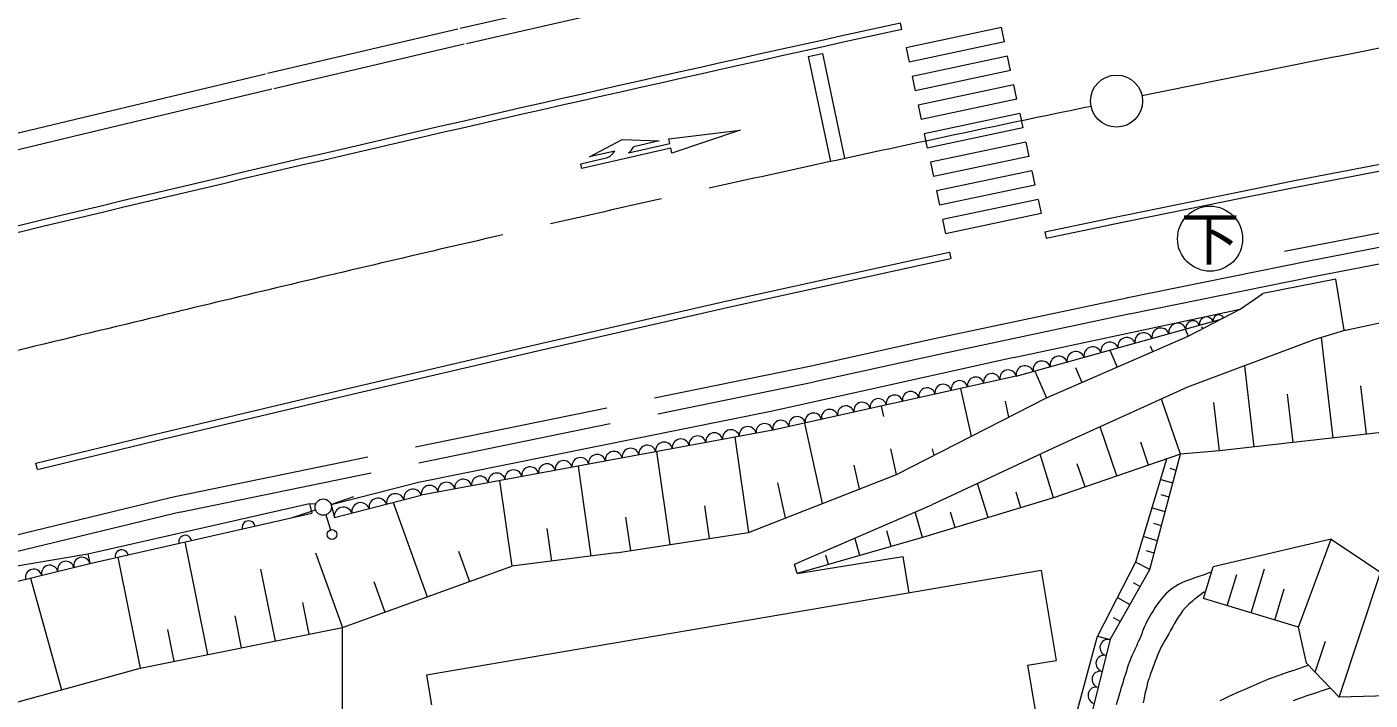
# Model space of a CAD drawing. Units: millimetres, scale not verified. Extents: x 40000 to 680000, y 20000 to 380000.
# Drawn here: x 137818 to 179092, y 267377 to 288077 of the extents above; entities that cross this region are included whole.
import ezdxf
from ezdxf.enums import TextEntityAlignment as Align

# ---------------------------------------------------------------- set-up
doc = ezdxf.new("R2010")
doc.units = ezdxf.units.MM
doc.header["$LTSCALE"] = 1000
doc.linetypes.add('CHAIN', pattern=[18.5, 12, -1.5, 3.5, -1.5])
doc.linetypes.add('DASHED', pattern=[7.5, 6, -1.5])
for name, color, linetype, lineweight in [('M-BGD', 7, 'Continuous', 13), ('M-BGD-EXST', 7, 'Continuous', 13), ('M-BMK', 2, 'CHAIN', 13), ('M-BMK-SRVR', 3, 'Continuous', 13), ('M-STR-STRC', 7, 'Continuous', 13), ('名称未設定-24', 7, 'DASHED', 13), ('名称未設定-26', 7, 'Continuous', 13)]:
    doc.layers.add(name, color=color, linetype=linetype, lineweight=lineweight)
doc.styles.add('ＭＳ ゴシック', font='')
doc.styles.get('ＭＳ ゴシック').set_extended_font_data('MS Gothic')

msp = doc.modelspace()

# ---------------------------------------------------------------- linework, layer by layer
at = {"layer": 'M-BGD'}
for p, q in [((164702, 287994), (164660, 288192)), ((171100, 282196), (175117, 283012)), ((171139, 282000), (175158, 282817)), ((169101, 281772), (171099, 282196)), ((169142, 281576), (171140, 282001)), ((176456, 281176), (181364, 282133)), ((169101, 281772), (169142, 281576)), ((166166, 281149), (166207, 280953)), ((178042, 280322), (175793, 279878)), ((178291, 278747), (178042, 280322)), ((175098, 279400), (175793, 279878)), ((178333, 278756), (181767, 279484)), ((168142, 277912), (175098, 279400)), ((168218, 277336), (174476, 279075)), ((173501, 278563), (175098, 279400)), ((173407, 278778), (173501, 278563)), ((173914, 278861), (173943, 278795)), ((178333, 278756), (177360, 278454)), ((169147, 276667), (173501, 278563)), ((172332, 278273), (172412, 278089)), ((177360, 278454), (173483, 276995)), ((177954, 275434), (177602, 278529)), ((168142, 277912), (160730, 276258)), ((171097, 278136), (171324, 277615)), ((168787, 277494), (169147, 276667)), ((170036, 277600), (170235, 277141)), ((175525, 275158), (175241, 277656)), ((168218, 277336), (160739, 275678)), ((166844, 275491), (166519, 276959)), ((173483, 276995), (169487, 275189)), ((178979, 275551), (178809, 277041)), ((164541, 274315), (169147, 276667)), ((167995, 276079), (167887, 276567)), ((173261, 274936), (172680, 276632)), ((176728, 275295), (176558, 276785)), ((160730, 276258), (149849, 274072)), ((164145, 276102), (164075, 276418)), ((174463, 275037), (174293, 276528)), ((162265, 273425), (161718, 275895)), ((171312, 274268), (170794, 275780)), ((160739, 275678), (149938, 273682)), ((159569, 275462), (159989, 272534)), ((172286, 274602), (172043, 275311)), ((179984, 275665), (174463, 275037)), ((157161, 275017), (157571, 272158)), ((164541, 274315), (164366, 275105)), ((169487, 275189), (165623, 273384)), ((165692, 274903), (165649, 275099)), ((169363, 273601), (168954, 274940)), ((173261, 274936), (169363, 273601)), ((172326, 271391), (173261, 274936)), ((174463, 275037), (173261, 274936)), ((138141, 274469), (138094, 274663)), ((154753, 274572), (155150, 271802)), ((163403, 273870), (163240, 274604)), ((170337, 273934), (170094, 274644)), ((172836, 274790), (171881, 271619)), ((173130, 274441), (172947, 274497)), ((149849, 274072), (147168, 273379)), ((152345, 274127), (152723, 271492)), ((159989, 272534), (164541, 274315)), ((173027, 274049), (172644, 274165)), ((147269, 272992), (149938, 273682)), ((161127, 272979), (160889, 274055)), ((167351, 272987), (167029, 274041)), ((168357, 273294), (168211, 273772)), ((172912, 273616), (172673, 273688)), ((139690, 271872), (146502, 273422)), ((146502, 273422), (146569, 273129)), ((146502, 273422), (146693, 273409)), ((147159, 273392), (147869, 273634)), ((147163, 273379), (147168, 273379)), ((147168, 273379), (147269, 272992)), ((149070, 273457), (150121, 270551)), ((158636, 273350), (158780, 272346)), ((161403, 271562), (165623, 273384)), ((169363, 273601), (165340, 272373)), ((172793, 273163), (172375, 273289)), ((139757, 271579), (146569, 273129)), ((145976, 272988), (146686, 273230)), ((146999, 273073), (147148, 272612)), ((156214, 273002), (156362, 271970)), ((165340, 272373), (165114, 273164)), ((166345, 272680), (166199, 273158)), ((153792, 272655), (153936, 271647)), ((155926, 271902), (159989, 272534)), ((164376, 272098), (164239, 272579)), ((172681, 272738), (172442, 272811)), ((142674, 272243), (143369, 268778)), ((165340, 272373), (161485, 271274)), ((163412, 271823), (163258, 272363)), ((172559, 272277), (172119, 272410)), ((177892, 272326), (174268, 271471)), ((176896, 269616), (177892, 272326)), ((177892, 272326), (180095, 270845)), ((136422, 271325), (139690, 271872)), ((139690, 271872), (139757, 271579)), ((140611, 271773), (141295, 268362)), ((146690, 271901), (147518, 269610)), ((151082, 271962), (151422, 271021)), ((155926, 271902), (152723, 271492)), ((161485, 271274), (164732, 271790)), ((162449, 271548), (162367, 271837)), ((164732, 271790), (164922, 270669)), ((171881, 271619), (170714, 269342)), ((172326, 271391), (171881, 271619)), ((172459, 271896), (172220, 271969)), ((136788, 270850), (139757, 271579)), ((145001, 271400), (145444, 269194)), ((147518, 269610), (152723, 271492)), ((168979, 271359), (150097, 268148)), ((161485, 271274), (161403, 271562)), ((168979, 271359), (169448, 268599)), ((171100, 269239), (172326, 271391)), ((173974, 270502), (174268, 271471)), ((174704, 270280), (174994, 271237)), ((175435, 270059), (175847, 271418)), ((178143, 267465), (179415, 271302)), ((137926, 271129), (138877, 267693)), ((148480, 271021), (148819, 270081)), ((171811, 270992), (172028, 270868)), ((176165, 269837), (176455, 270794)), ((146284, 270383), (146481, 269402)), ((171325, 270536), (171713, 270315)), ((176896, 269616), (173974, 270502)), ((144210, 269967), (144407, 268986)), ((141295, 268362), (147518, 269610)), ((142135, 269551), (142332, 268570)), ((147515, 266763), (147518, 269610)), ((171200, 269919), (171417, 269796)), ((177134, 268517), (176896, 269616)), ((169640, 265350), (170714, 269342)), ((171100, 269239), (170127, 265323)), ((170714, 269342), (171100, 269239)), ((177404, 268236), (177719, 269185)), ((136459, 267024), (141295, 268362)), ((168561, 268448), (169448, 268599)), ((168561, 268448), (169044, 265608)), ((178143, 267465), (177134, 268517)), ((150097, 268148), (150254, 267229)), ((181938, 267566), (178143, 267465))]:
    msp.add_line(p, q, dxfattribs=at)
at = {"layer": 'M-BGD', "linetype": 'DASHED'}
for points in [[(134195, 284004), (139311, 285242), (145215, 286650), (151132, 288032), (157062, 289383), (163009, 290695), (163982, 290901)], [(134388, 283541), (139505, 284779), (145409, 286186), (151325, 287569), (157256, 288919), (163203, 290231), (164176, 290438)]]:
    msp.add_lwpolyline(points, dxfattribs=at)
at = {"layer": 'M-BGD'}
for points in [[(175117, 283012), (176769, 283348), (182446, 284444)], [(175158, 282817), (176808, 283152), (182483, 284247)], [(138094, 274663), (141725, 275542), (147592, 276941), (153462, 278312), (159335, 279650), (165214, 280947), (166166, 281149)], [(138141, 274469), (141772, 275347), (147638, 276746), (153507, 278117), (159379, 279455), (165256, 280751), (166207, 280953)]]:
    msp.add_lwpolyline(points, dxfattribs=at)
for centre, radius in [((146923, 273311), 250), ((147196, 272469), 150)]:
    msp.add_circle(centre, radius, dxfattribs=at)
for centre, radius, start, end in [((456405, -1042645), 1362440, 102.36475, 104.05735), ((456405, -1042645), 1362240, 102.36475, 104.05735), ((173647, 278826), 217, 20.068, 190.9904), ((174064, 278942), 217, 20.068, 190.9904), ((174438, 279050), 174, 29.0939, 190.9905), ((172135, 278402), 272, 20.068, 190.9904), ((172657, 278547), 272, 20.068, 190.9904), ((173178, 278692), 272, 20.068, 190.9904), ((170571, 277967), 272, 20.068, 190.9904), ((171092, 278112), 272, 20.068, 190.9904), ((171614, 278257), 272, 20.068, 190.9904), ((169006, 277532), 272, 20.068, 190.9904), ((169528, 277677), 272, 20.068, 190.9904), ((170049, 277822), 272, 20.068, 190.9904), ((167472, 277165), 255, 13.7084, 191.2765), ((167970, 277275), 255, 13.7084, 191.2765), ((168485, 277387), 272, 20.068, 190.9904), ((165477, 276723), 255, 13.7084, 191.2765), ((165976, 276833), 255, 13.7084, 191.2765), ((166474, 276944), 255, 13.7084, 191.2765), ((166973, 277054), 255, 13.7084, 191.2765), ((163981, 276391), 255, 13.7084, 191.2765), ((164480, 276502), 255, 13.7084, 191.2765), ((164978, 276612), 255, 13.7084, 191.2765), ((161987, 275949), 255, 13.7084, 191.2765), ((162485, 276060), 255, 13.7084, 191.2765), ((162984, 276170), 255, 13.7084, 191.2765), ((163483, 276281), 255, 13.7084, 191.2765), ((159970, 275524), 262, 13.0537, 187.894), ((160484, 275619), 262, 13.0537, 187.894), ((160989, 275728), 255, 13.7084, 191.2765), ((161488, 275839), 255, 13.7084, 191.2765), ((157398, 275049), 262, 13.0537, 187.894), ((157912, 275144), 262, 13.0537, 187.894), ((158427, 275239), 262, 13.0537, 187.894), ((158941, 275334), 262, 13.0537, 187.894), ((159455, 275429), 262, 13.0537, 187.894), ((155341, 274669), 262, 13.0537, 187.894), ((155855, 274764), 262, 13.0537, 187.894), ((156369, 274859), 262, 13.0537, 187.894), ((156884, 274954), 262, 13.0537, 187.894), ((153283, 274288), 262, 13.0537, 187.894), ((153798, 274383), 262, 13.0537, 187.894), ((154312, 274478), 262, 13.0537, 187.894), ((154826, 274573), 262, 13.0537, 187.894), ((150712, 273813), 262, 13.0537, 187.894), ((151226, 273908), 262, 13.0537, 187.894), ((151740, 274003), 262, 13.0537, 187.894), ((152255, 274098), 262, 13.0537, 187.894), ((152769, 274193), 262, 13.0537, 187.894), ((149144, 273448), 277, 20.1018, 188.8908), ((149678, 273587), 277, 20.1018, 188.8908), ((150197, 273718), 262, 13.0537, 187.894), ((147542, 273034), 277, 20.1018, 188.8908), ((148076, 273172), 277, 20.1018, 188.8908), ((148610, 273310), 277, 20.1018, 188.8908), ((144632, 272688), 200, 12.8185, 192.8186), ((142682, 272245), 200, 12.8185, 192.8186), ((140732, 271801), 200, 12.8185, 192.8186), ((139016, 271392), 255, 14.8742, 192.7217), ((139511, 271514), 255, 14.8742, 192.7217), ((138026, 271149), 255, 14.8742, 192.7217), ((138521, 271271), 255, 14.8742, 192.7217), ((171041, 268993), 252, 76.5355, 255.5638), ((170920, 268504), 252, 76.5355, 255.5638), ((170798, 268015), 252, 76.5355, 255.5638), ((170676, 267525), 252, 76.5355, 255.5638)]:
    msp.add_arc(centre, radius, start, end, dxfattribs=at)
at = {"layer": 'M-BGD-EXST'}
msp.add_circle((174174, 281564), 1000, dxfattribs=at)
at = {"layer": 'M-BMK'}
for centre, radius, start, end in [((341919, -541836), 845035, 101.03349, 101.59429), ((341919, -541836), 845035, 101.70278, 103.74545), ((991325, -3244958), 3625065, 103.56407, 103.85434)]:
    msp.add_arc(centre, radius, start, end, dxfattribs=at)
at = {"layer": 'M-BMK-SRVR'}
msp.add_circle((171300, 285795), 800, dxfattribs=at)
at = {"layer": 'M-STR-STRC'}
for p, q in [((167766, 288056), (164831, 287433)), ((167860, 287616), (167766, 288056)), ((164831, 287433), (164925, 286993)), ((167860, 287616), (164925, 286993)), ((161822, 287162), (162262, 287259)), ((161822, 287162), (162507, 283939)), ((162262, 287259), (162946, 284035)), ((167953, 287176), (165018, 286553)), ((168046, 286736), (167953, 287176)), ((165018, 286553), (165112, 286113)), ((168046, 286736), (165112, 286113)), ((168140, 286296), (165205, 285672)), ((168233, 285855), (168140, 286296)), ((165205, 285672), (165299, 285232)), ((168233, 285855), (165299, 285232)), ((168327, 285415), (165392, 284792)), ((168327, 285415), (168420, 284975)), ((157540, 284635), (159735, 284903)), ((159735, 284903), (157639, 284196)), ((168420, 284975), (165486, 284352)), ((155102, 284081), (156108, 284618)), ((156108, 284618), (157247, 284569)), ((156305, 284201), (157573, 284489)), ((157247, 284569), (156467, 284391)), ((157573, 284489), (157540, 284635)), ((165392, 284792), (165486, 284352)), ((168514, 284535), (165579, 283912)), ((168514, 284535), (168607, 284095)), ((154842, 283869), (155622, 284046)), ((157606, 284343), (154875, 283722)), ((155882, 284259), (155102, 284081)), ((157639, 284196), (157606, 284343)), ((168607, 284095), (165673, 283472)), ((154875, 283722), (154842, 283869)), ((165579, 283912), (165673, 283472)), ((168701, 283654), (165766, 283031)), ((168701, 283654), (168794, 283214)), ((168794, 283214), (165860, 282591)), ((165766, 283031), (165860, 282591)), ((168888, 282774), (165953, 282151)), ((168888, 282774), (168981, 282334)), ((168981, 282334), (166047, 281711)), ((165953, 282151), (166047, 281711))]:
    msp.add_line(p, q, dxfattribs=at)
for centre, radius, start, end in [((155630, 284938), 1000, 312.4839, 326.8454), ((155453, 284516), 500, 289.7623, 328.9573)]:
    msp.add_arc(centre, radius, start, end, dxfattribs=at)
at = {"layer": '名称未設定-24'}
for p, q in [((142414, 273650), (161912, 277658)), ((142515, 273160), (162012, 277168))]:
    msp.add_line(p, q, dxfattribs=at)
for points in [[(171597, 279746), (177255, 280896), (182919, 281989)], [(171697, 279256), (177352, 280405), (183014, 281498)], [(161912, 277658), (165743, 278503), (171618, 279751)], [(162019, 277170), (165849, 278014), (171722, 279262)], [(136988, 272338), (142193, 273597), (142414, 273650)], [(137105, 271852), (142309, 273111), (142531, 273164)]]:
    msp.add_lwpolyline(points, dxfattribs=at)
at = {"layer": '名称未設定-26'}
for points in [[(174215, 271319), (174090, 271268), (173962, 271222), (173833, 271178), (173703, 271135), (173575, 271090), (173447, 271043), (173323, 270991), (173202, 270932), (173087, 270865), (172976, 270789), (172893, 270720), (172815, 270645), (172741, 270566), (172671, 270483), (172605, 270396), (172542, 270306), (172481, 270215), (172422, 270122), (172365, 270029), (172309, 269936), (172269, 269865), (172231, 269793), (172197, 269719), (172164, 269644), (172132, 269569), (172102, 269493), (172072, 269417), (172042, 269341), (172011, 269265), (171978, 269190), (171949, 269125), (171919, 269060), (171889, 268995), (171859, 268930), (171829, 268865), (171799, 268800), (171771, 268735), (171743, 268669), (171717, 268602), (171692, 268535), (171661, 268447), (171631, 268358), (171602, 268268), (171573, 268179), (171545, 268089), (171518, 268000), (171490, 267910), (171463, 267820), (171435, 267730), (171408, 267640), (171348, 267439), (171290, 267236)], [(173996, 270708), (173936, 270659), (173875, 270611), (173813, 270564), (173751, 270517), (173690, 270470), (173629, 270422), (173570, 270372), (173512, 270321), (173457, 270267), (173405, 270210), (173331, 270119), (173262, 270023), (173197, 269925), (173135, 269825), (173075, 269722), (173018, 269619), (172960, 269515), (172903, 269411), (172844, 269308), (172783, 269207), (172733, 269120), (172685, 269032), (172641, 268943), (172600, 268851), (172561, 268759), (172523, 268666), (172487, 268572), (172452, 268478), (172416, 268384), (172381, 268290), (172356, 268220), (172331, 268150), (172308, 268078), (172286, 268007), (172265, 267935), (172246, 267863), (172227, 267791), (172209, 267718), (172191, 267645), (172174, 267573), (172145, 267436), (172116, 267299)], [(177204, 268444), (177089, 268406), (176975, 268368), (176860, 268331), (176745, 268293), (176631, 268256), (176516, 268218), (176402, 268179), (176288, 268139), (176174, 268098), (176061, 268056), (175967, 268019), (175872, 267981), (175778, 267941), (175685, 267901), (175591, 267861), (175498, 267820), (175405, 267779), (175311, 267737), (175218, 267697), (175124, 267656), (174993, 267600), (174863, 267541), (174733, 267482), (174603, 267421), (174475, 267359)], [(177875, 267744), (177776, 267712), (177677, 267680), (177578, 267648), (177478, 267616), (177379, 267585), (177280, 267553), (177181, 267520), (177083, 267486), (176985, 267450), (176888, 267414), (176806, 267384), (176722, 267358)]]:
    msp.add_lwpolyline(points, dxfattribs=at)

# ---------------------------------------------------------------- texts
at = {"layer": 'M-BGD-EXST', "style": 'ＭＳ ゴシック'}
msp.add_text('下', height=1320, dxfattribs=at).set_placement((174174, 281564), align=Align.MIDDLE_CENTER)

doc.saveas('drawing.dxf')
